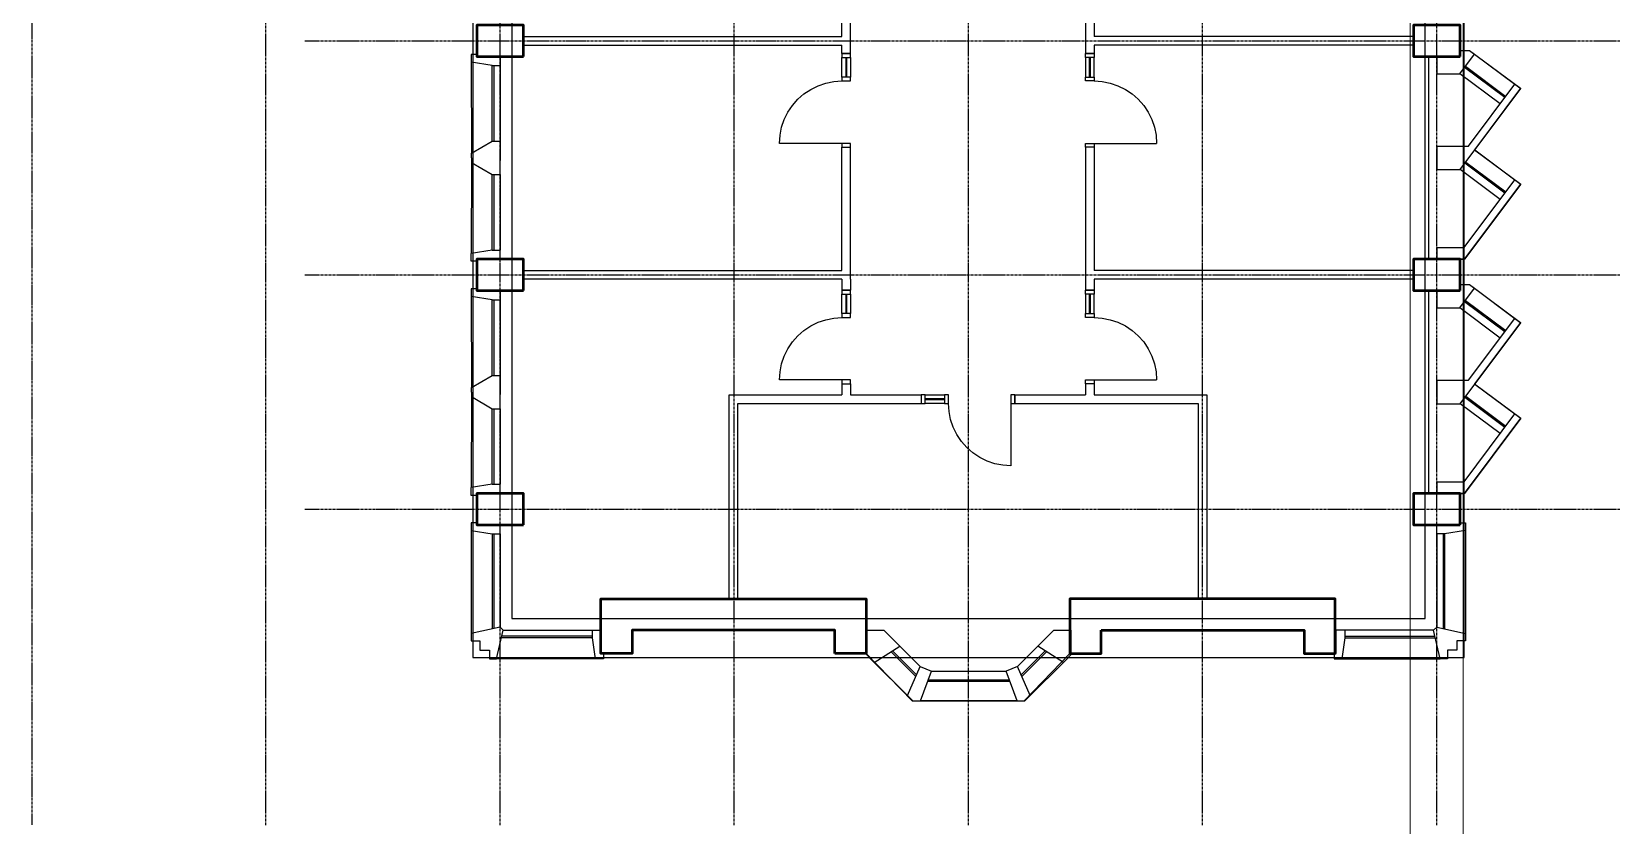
# Model space of a CAD drawing. Header units: millimetres. Extents: x -49883 to 71908, y -18440 to 67826.
# Drawn here: x 27467 to 47817, y -6274 to 3892 of the extents above; entities that cross this region are included whole.
import ezdxf

# ---------------------------------------------------------------- set-up
doc = ezdxf.new("R2010")
doc.units = ezdxf.units.MM
doc.linetypes.add('PCENTRE', pattern=[50.8, 31.75, -6.35, 6.35, -6.35])
doc.linetypes.add('PCENTRE2', pattern=[28.575, 19.05, -3.175, 3.175, -3.175])
for name, color, linetype in [('Boundaries_and_building_grids', 140, 'PCENTRE2'), ('Fourth Floor - Roofs', 2, 'Continuous'), ('Fourth Floor - Structural Members', 5, 'Continuous'), ('Third Floor - Curtain Walls', 1, 'Continuous'), ('Third Floor - Doors Windows and Openings', 1, 'Continuous'), ('Third Floor - General', 1, 'Continuous'), ('Third Floor - Structural Members', 5, 'Continuous'), ('Third Floor - Walls', 3, 'Continuous')]:
    doc.layers.add(name, color=color, linetype=linetype)

msp = doc.modelspace()

# ---------------------------------------------------------------- linework, layer by layer
at = {"layer": 'Boundaries_and_building_grids', "color": 140, "linetype": 'PCENTRE', "lineweight": -3}
for p, q in [((33467, -6274), (33467, 67826)), ((36467, -6274), (36467, 67826)), ((39467, -6274), (39467, 67826)), ((42467, -6274), (42467, 67826)), ((45467, -6274), (45467, 67826)), ((27467, 60172), (27467, -6274)), ((30467, -6274), (30467, 60177)), ((30967, 3776), (47817, 3776)), ((30967, 776), (47817, 776)), ((30967, -2224), (47817, -2224))]:
    msp.add_line(p, q, dxfattribs=at)
at = {"layer": 'Fourth Floor - Roofs', "color": 3, "linetype": 'Continuous'}
for p, q in [((45817, -4124, 13800), (45817, 65676, 13800)), ((33117, 8026, 13800), (33117, -4124, 13800)), ((33117, -4124, 13800), (45817, -4124, 13800))]:
    msp.add_line(p, q, dxfattribs=at)
at = {"layer": 'Fourth Floor - Roofs', "color": 3, "linetype": 'Continuous', "lineweight": -3}
for p, q in [((45317, -3624, 13800), (45317, 65176, 13800)), ((33617, 8526, 13800), (33617, -3624, 13800)), ((33617, -3624, 13800), (45317, -3624, 13800))]:
    msp.add_line(p, q, dxfattribs=at)
at = {"layer": 'Fourth Floor - Roofs', "color": 1, "linetype": 'Continuous', "lineweight": -3, "elevation": 13800}
msp.add_lwpolyline([(45767, 3653), (45887, 3653), (46538, 3167), (45951, 2381), (46543, 1939), (45823, 976), (45767, 976), (45767, 653), (45887, 653), (46538, 167), (45951, -619), (46543, -1061), (45823, -2024), (45767, -2024)], dxfattribs=at)
at = {"layer": 'Fourth Floor - Roofs', "color": 1, "linetype": 'Continuous', "elevation": 13800}
msp.add_lwpolyline([(38157, -4074), (38744, -4682), (40180, -4682), (40767, -4074)], dxfattribs=at)
at = {"layer": 'Fourth Floor - Structural Members', "color": 8, "linetype": 'Continuous', "lineweight": 50, "elevation": 13800}
for points in [[(33767, 3576), (33767, 3976), (33167, 3976), (33167, 3576), (33767, 3576)], [(45767, 3576), (45767, 3976), (45167, 3976), (45167, 3576), (45767, 3576)], [(33767, 576), (33767, 976), (33167, 976), (33167, 576), (33767, 576)], [(45767, 576), (45767, 976), (45167, 976), (45167, 576), (45767, 576)], [(33767, -2424), (33767, -2024), (33167, -2024), (33167, -2424), (33767, -2424)], [(45767, -2424), (45767, -2024), (45167, -2024), (45167, -2424), (45767, -2424)]]:
    msp.add_lwpolyline(points, dxfattribs=at)
for points in [[(37757, -4074), (37757, -3774), (36457, -3774), (35157, -3774), (35157, -4074), (34757, -4074), (34757, -3374), (38157, -3374), (38157, -4074)], [(41167, -3774), (42467, -3774), (43767, -3774), (43767, -4074), (44167, -4074), (44167, -3374), (40767, -3374), (40767, -4074), (41167, -4074)]]:
    msp.add_lwpolyline(points, close=True, dxfattribs=at)
at = {"layer": 'Third Floor - Curtain Walls', "color": 3, "linetype": 'Continuous'}
for p, q in [((33167, 3599, 10350), (33097, 3599, 10350)), ((33097, 3599, 10350), (33097, 3500, 10350)), ((33367, 3458, 10350), (33097, 3500, 10350)), ((33467, 3576, 10350), (33467, 3458, 10350)), ((45467, 3576, 10350), (45467, 3353, 10350)), ((45763, 3353, 10350), (45951, 3605, 10350)), ((45767, 3653, 10350), (45887, 3653, 10350)), ((45887, 3653, 10350), (45951, 3605, 10350)), ((33367, 3458, 10350), (33467, 3458, 10350)), ((45467, 3353, 10350), (45763, 3353, 10350)), ((45767, 2126, 10350), (46543, 3163, 10350)), ((45874, 2426, 10350), (46467, 3219, 10350)), ((46467, 3219, 10350), (46543, 3163, 10350)), ((33099, 2335, 10350), (33367, 2489, 10350)), ((33367, 2489, 10350), (33468, 2489, 10350)), ((33468, 2489, 10350), (33468, 2243, 10350)), ((33099, 2276, 10350), (33099, 2335, 10350)), ((33099, 2276, 10350), (33099, 2217, 10350)), ((33468, 2062, 10350), (33468, 2309, 10350)), ((45467, 2426, 10350), (45874, 2426, 10350)), ((45467, 2426, 10350), (45467, 2126, 10350)), ((33099, 2217, 10350), (33367, 2062, 10350)), ((33367, 2062, 10350), (33468, 2062, 10350)), ((45467, 2126, 10350), (45767, 2126, 10350)), ((45817, 1126, 10350), (46467, 1995, 10350)), ((45823, 976, 10350), (46543, 1939, 10350)), ((46467, 1995, 10350), (46543, 1939, 10350)), ((33367, 1094, 10350), (33097, 1052, 10350)), ((33097, 952, 10350), (33097, 1052, 10350)), ((33367, 1094, 10350), (33467, 1094, 10350)), ((33467, 976, 10350), (33467, 1094, 10350)), ((45467, 1126, 10350), (45817, 1126, 10350)), ((45467, 1126, 10350), (45467, 976, 10350)), ((33167, 952, 10350), (33097, 952, 10350)), ((45367, 976, 10350), (45823, 976, 10350)), ((45767, 653, 10350), (45887, 653, 10350)), ((45887, 653, 10350), (45951, 605, 10350)), ((33097, 599, 10350), (33097, 500, 10350)), ((33167, 599, 10350), (33097, 599, 10350)), ((33367, 458, 10350), (33097, 500, 10350)), ((33367, 458, 10350), (33467, 458, 10350)), ((33467, 576, 10350), (33467, 458, 10350)), ((45467, 576, 10350), (45467, 353, 10350)), ((45763, 353, 10350), (45951, 605, 10350)), ((45467, 353, 10350), (45763, 353, 10350)), ((45874, -574, 10350), (46467, 219, 10350)), ((46467, 219, 10350), (46543, 163, 10350)), ((45767, -874, 10350), (46543, 163, 10350)), ((33099, -665, 10350), (33367, -511, 10350)), ((33367, -511, 10350), (33468, -511, 10350)), ((33468, -511, 10350), (33468, -757, 10350)), ((45467, -574, 10350), (45467, -874, 10350)), ((45467, -574, 10350), (45874, -574, 10350)), ((33099, -724, 10350), (33099, -665, 10350)), ((33099, -724, 10350), (33099, -783, 10350)), ((33099, -783, 10350), (33367, -938, 10350)), ((33468, -938, 10350), (33468, -691, 10350)), ((33367, -938, 10350), (33468, -938, 10350)), ((45467, -874, 10350), (45767, -874, 10350)), ((45817, -1874, 10350), (46467, -1005, 10350)), ((46467, -1005, 10350), (46543, -1061, 10350)), ((45823, -2024, 10350), (46543, -1061, 10350)), ((33367, -1906, 10350), (33097, -1948, 10350)), ((33097, -2048, 10350), (33097, -1948, 10350)), ((33367, -1906, 10350), (33467, -1906, 10350)), ((33467, -2024, 10350), (33467, -1906, 10350)), ((45367, -2024, 10350), (45823, -2024, 10350)), ((45467, -1874, 10350), (45817, -1874, 10350)), ((45467, -1874, 10350), (45467, -2024, 10350)), ((33167, -2048, 10350), (33097, -2048, 10350)), ((33167, -2401, 10350), (33097, -2401, 10350)), ((33097, -2401, 10350), (33097, -2500, 10350)), ((33467, -2542, 10350), (33467, -2424, 10350)), ((45467, -2542, 10350), (45467, -2424, 10350)), ((45767, -2401, 10350), (45837, -2401, 10350)), ((45837, -2401, 10350), (45837, -2500, 10350)), ((33097, -2500, 10350), (33367, -2542, 10350)), ((33367, -2542, 10350), (33467, -2542, 10350)), ((45567, -2542, 10350), (45467, -2542, 10350)), ((45837, -2500, 10350), (45567, -2542, 10350)), ((33467, -3735, 10350), (33097, -3818, 10350)), ((33097, -3818, 10350), (33097, -3912, 10350)), ((33423, -4144, 10350), (33507, -3774, 10350)), ((33507, -3774, 10350), (33467, -3735, 10350)), ((34649, -3774, 10350), (34767, -3774, 10350)), ((34649, -3874, 10350), (34649, -3774, 10350)), ((38167, -3774, 10350), (38381, -3774, 10350)), ((38381, -3774, 10350), (38587, -3980, 10350)), ((40563, -3774, 10350), (40357, -3980, 10350)), ((40563, -3774, 10350), (40777, -3774, 10350)), ((44295, -3774, 10350), (44177, -3774, 10350)), ((44295, -3874, 10350), (44295, -3774, 10350)), ((45427, -3774, 10350), (45467, -3735, 10350)), ((45511, -4144, 10350), (45427, -3774, 10350)), ((45467, -3735, 10350), (45837, -3818, 10350)), ((45837, -3818, 10350), (45837, -3912, 10350)), ((33097, -3912, 10350), (33208, -3912, 10350)), ((33208, -3912, 10350), (33209, -4033, 10350)), ((33209, -4033, 10350), (33330, -4033, 10350)), ((33330, -4033, 10350), (33330, -4144, 10350)), ((34691, -4144, 10350), (34649, -3874, 10350)), ((38260, -4188, 10350), (38587, -3980, 10350)), ((40452, -4040, 10350), (40143, -4348, 10350)), ((40684, -4188, 10350), (40357, -3980, 10350)), ((44253, -4144, 10350), (44295, -3874, 10350)), ((45726, -4033, 10350), (45605, -4033, 10350)), ((45605, -4033, 10350), (45605, -4144, 10350)), ((45726, -3912, 10350), (45726, -4033, 10350)), ((45837, -3912, 10350), (45726, -3912, 10350)), ((33330, -4144, 10350), (33423, -4144, 10350)), ((34791, -4144, 10350), (34691, -4144, 10350)), ((34791, -4074, 10350), (34791, -4144, 10350)), ((38147, -4074, 10350), (38260, -4188, 10350)), ((38685, -4612, 10350), (38848, -4241, 10350)), ((38848, -4241, 10350), (38994, -4301, 10350)), ((40097, -4241, 10350), (39950, -4301, 10350)), ((40259, -4612, 10350), (40097, -4241, 10350)), ((40797, -4074, 10350), (40684, -4188, 10350)), ((44154, -4074, 10350), (44154, -4144, 10350)), ((44154, -4144, 10350), (44253, -4144, 10350)), ((45605, -4144, 10350), (45511, -4144, 10350)), ((38852, -4682, 10350), (38994, -4301, 10350)), ((40092, -4682, 10350), (39950, -4301, 10350)), ((38685, -4612, 10350), (38754, -4682, 10350)), ((40259, -4612, 10350), (40190, -4682, 10350)), ((38754, -4682, 10350), (38852, -4682, 10350)), ((40092, -4682, 10350), (40190, -4682, 10350))]:
    msp.add_line(p, q, dxfattribs=at)
at = {"layer": 'Third Floor - Curtain Walls', "color": 3, "linetype": 'Continuous', "elevation": 10350}
for points in [[(33467, 3576), (33167, 3576), (33167, 3599)], [(45367, 976), (45367, 3576), (45767, 3576), (45767, 3653)], [(33167, 952), (33167, 976), (33467, 976)], [(45367, -2024), (45367, 576), (45767, 576), (45767, 653)], [(33467, 576), (33167, 576), (33167, 599)], [(33167, -2048), (33167, -2024), (33467, -2024)], [(33467, -2424), (33167, -2424), (33167, -2401)], [(45467, -2424), (45767, -2424), (45767, -2401)], [(34791, -4074), (34767, -4074), (34767, -3774)], [(38167, -3774), (38167, -4074), (38147, -4074)], [(40777, -3774), (40777, -4074), (40797, -4074)], [(44154, -4074), (44177, -4074), (44177, -3774)]]:
    msp.add_lwpolyline(points, dxfattribs=at)
at = {"layer": 'Third Floor - Doors Windows and Openings', "color": 1, "linetype": 'Continuous'}
for p, q in [((33097, 3500, 10350), (33099, 2335, 10350)), ((45951, 3605, 10350), (46467, 3219, 10350)), ((33367, 2489, 10350), (33367, 3458, 10350)), ((33387, 3458, 10350), (33387, 2489, 10350)), ((33467, 3458, 10350), (33468, 2489, 10350)), ((46279, 2967, 10350), (45763, 3353, 10350)), ((46339, 3048, 10350), (45823, 3433, 10350)), ((45835, 3449, 10350), (46351, 3064, 10350)), ((45956, 2378, 10350), (46467, 1995, 10350)), ((33099, 2217, 10350), (33097, 1052, 10350)), ((33367, 1094, 10350), (33367, 2062, 10350)), ((33387, 2062, 10350), (33387, 1094, 10350)), ((33468, 2062, 10350), (33467, 1094, 10350)), ((46279, 1743, 10350), (45767, 2126, 10350)), ((46339, 1823, 10350), (45827, 2206, 10350)), ((45839, 2222, 10350), (46351, 1839, 10350)), ((33097, 500, 10350), (33099, -665, 10350)), ((33367, -511, 10350), (33367, 458, 10350)), ((33387, 458, 10350), (33387, -511, 10350)), ((33467, 458, 10350), (33468, -511, 10350)), ((46339, 48, 10350), (45823, 433, 10350)), ((45835, 449, 10350), (46351, 64, 10350)), ((45951, 605, 10350), (46467, 219, 10350)), ((46279, -33, 10350), (45763, 353, 10350)), ((33099, -783, 10350), (33097, -1948, 10350)), ((46339, -1177, 10350), (45827, -794, 10350)), ((45839, -778, 10350), (46351, -1161, 10350)), ((45956, -622, 10350), (46467, -1005, 10350)), ((33367, -1906, 10350), (33367, -938, 10350)), ((33387, -938, 10350), (33387, -1906, 10350)), ((33468, -938, 10350), (33467, -1906, 10350)), ((46279, -1257, 10350), (45767, -874, 10350)), ((33097, -2500, 10350), (33097, -3818, 10350)), ((33367, -2542, 10350), (33367, -3757, 10350)), ((33387, -2542, 10350), (33387, -3753, 10350)), ((33467, -2542, 10350), (33467, -3735, 10350)), ((45467, -2542, 10350), (45467, -3735, 10350)), ((45547, -2542, 10350), (45547, -3753, 10350)), ((45567, -2542, 10350), (45567, -3757, 10350)), ((45837, -2500, 10350), (45837, -3818, 10350)), ((34649, -3854, 10350), (33489, -3854, 10350)), ((33507, -3774, 10350), (34649, -3774, 10350)), ((45427, -3774, 10350), (44295, -3774, 10350)), ((44295, -3854, 10350), (45446, -3854, 10350)), ((34649, -3874, 10350), (33484, -3874, 10350)), ((38792, -4367, 10350), (38476, -4051, 10350)), ((38493, -4040, 10350), (38801, -4348, 10350)), ((38587, -3980, 10350), (38848, -4241, 10350)), ((40097, -4241, 10350), (40357, -3980, 10350)), ((40452, -4040, 10350), (40143, -4348, 10350)), ((40152, -4367, 10350), (40469, -4051, 10350)), ((44295, -3874, 10350), (45450, -3874, 10350)), ((34691, -4144, 10350), (33423, -4144, 10350)), ((38685, -4612, 10350), (38260, -4188, 10350)), ((40684, -4188, 10350), (40259, -4612, 10350)), ((44253, -4144, 10350), (45511, -4144, 10350)), ((38946, -4430, 10350), (39998, -4430, 10350)), ((38954, -4410, 10350), (39991, -4410, 10350)), ((38994, -4301, 10350), (39950, -4301, 10350)), ((40092, -4682, 10350), (38852, -4682, 10350))]:
    msp.add_line(p, q, dxfattribs=at)
at = {"layer": 'Third Floor - Doors Windows and Openings', "linetype": 'Continuous'}
for p, q in [((37847, 3311, 10350), (37847, 3561, 10350)), ((37897, 3561, 10350), (37897, 3311, 10350)), ((37907, 3311, 10350), (37907, 3561, 10350)), ((37957, 3561, 10350), (37957, 3311, 10350)), ((40967, 3561, 10350), (40967, 3311, 10350)), ((41017, 3311, 10350), (41017, 3561, 10350)), ((41027, 3561, 10350), (41027, 3311, 10350)), ((41077, 3311, 10350), (41077, 3561, 10350)), ((37847, 2461, 10350), (37047, 2461, 10350)), ((41077, 2461, 10350), (41877, 2461, 10350)), ((37847, 281, 10350), (37847, 531, 10350)), ((37897, 531, 10350), (37897, 281, 10350)), ((37907, 281, 10350), (37907, 531, 10350)), ((37957, 531, 10350), (37957, 281, 10350)), ((40967, 531, 10350), (40967, 281, 10350)), ((41017, 281, 10350), (41017, 531, 10350)), ((41027, 531, 10350), (41027, 281, 10350)), ((41077, 281, 10350), (41077, 531, 10350)), ((37847, -569, 10350), (37047, -569, 10350)), ((41077, -569, 10350), (41877, -569, 10350)), ((38912, -760, 10350), (39162, -760, 10350)), ((39162, -810, 10350), (38912, -810, 10350)), ((38912, -820, 10350), (39162, -820, 10350)), ((39162, -870, 10350), (38912, -870, 10350)), ((40012, -870, 10350), (40012, -1670, 10350))]:
    msp.add_line(p, q, dxfattribs=at)
at = {"layer": 'Third Floor - Doors Windows and Openings'}
for p, q in [((37743, 3254, 10350), (37847, 3261, 10350)), ((41077, 3261, 10350), (41182, 3254, 10350)), ((37282, 3026, 10350), (37360, 3095, 10350)), ((37360, 3095, 10350), (37447, 3154, 10350)), ((37447, 3154, 10350), (37541, 3200, 10350)), ((37541, 3200, 10350), (37640, 3233, 10350)), ((37640, 3233, 10350), (37743, 3254, 10350)), ((41182, 3254, 10350), (41284, 3233, 10350)), ((41284, 3233, 10350), (41383, 3200, 10350)), ((41383, 3200, 10350), (41477, 3154, 10350)), ((41477, 3154, 10350), (41564, 3095, 10350)), ((41564, 3095, 10350), (41643, 3026, 10350)), ((37108, 2767, 10350), (37154, 2861, 10350)), ((37154, 2861, 10350), (37213, 2948, 10350)), ((37213, 2948, 10350), (37282, 3026, 10350)), ((41643, 3026, 10350), (41712, 2948, 10350)), ((41712, 2948, 10350), (41770, 2861, 10350)), ((41770, 2861, 10350), (41816, 2767, 10350)), ((37054, 2565, 10350), (37074, 2668, 10350)), ((37074, 2668, 10350), (37108, 2767, 10350)), ((41816, 2767, 10350), (41850, 2668, 10350)), ((41850, 2668, 10350), (41870, 2565, 10350)), ((37047, 2461, 10350), (37054, 2565, 10350)), ((41870, 2565, 10350), (41877, 2461, 10350)), ((37640, 203, 10350), (37743, 224, 10350)), ((37743, 224, 10350), (37847, 231, 10350)), ((41077, 231, 10350), (41182, 224, 10350)), ((41182, 224, 10350), (41284, 203, 10350)), ((37282, -4, 10350), (37360, 65, 10350)), ((37360, 65, 10350), (37447, 123, 10350)), ((37447, 123, 10350), (37541, 170, 10350)), ((37541, 170, 10350), (37640, 203, 10350)), ((41284, 203, 10350), (41383, 170, 10350)), ((41383, 170, 10350), (41477, 123, 10350)), ((41477, 123, 10350), (41564, 65, 10350)), ((41564, 65, 10350), (41643, -4, 10350)), ((37108, -263, 10350), (37154, -169, 10350)), ((37154, -169, 10350), (37213, -82, 10350)), ((37213, -82, 10350), (37282, -4, 10350)), ((41643, -4, 10350), (41712, -82, 10350)), ((41712, -82, 10350), (41770, -169, 10350)), ((41770, -169, 10350), (41816, -263, 10350)), ((37054, -465, 10350), (37074, -362, 10350)), ((37074, -362, 10350), (37108, -263, 10350)), ((41816, -263, 10350), (41850, -362, 10350)), ((41850, -362, 10350), (41870, -465, 10350)), ((37047, -569, 10350), (37054, -465, 10350)), ((41870, -465, 10350), (41877, -569, 10350)), ((39219, -974, 10350), (39212, -870, 10350)), ((39239, -1077, 10350), (39219, -974, 10350)), ((39273, -1176, 10350), (39239, -1077, 10350)), ((39319, -1270, 10350), (39273, -1176, 10350)), ((39378, -1357, 10350), (39319, -1270, 10350)), ((39447, -1435, 10350), (39378, -1357, 10350)), ((39525, -1504, 10350), (39447, -1435, 10350)), ((39612, -1562, 10350), (39525, -1504, 10350)), ((39706, -1609, 10350), (39612, -1562, 10350)), ((39805, -1642, 10350), (39706, -1609, 10350)), ((39908, -1663, 10350), (39805, -1642, 10350)), ((40012, -1670, 10350), (39908, -1663, 10350))]:
    msp.add_line(p, q, dxfattribs=at)
at = {"layer": 'Third Floor - Doors Windows and Openings', "linetype": 'Continuous', "elevation": 10350}
for points in [[(37847, 3561), (37957, 3561), (37957, 3611), (37847, 3611), (37847, 3561)], [(41077, 3561), (40967, 3561), (40967, 3611), (41077, 3611), (41077, 3561)], [(37847, 3261), (37957, 3261), (37957, 3311), (37847, 3311), (37847, 3261)], [(41077, 3261), (40967, 3261), (40967, 3311), (41077, 3311), (41077, 3261)], [(37847, 2411), (37957, 2411), (37957, 2461), (37847, 2461), (37847, 2411)], [(41077, 2411), (40967, 2411), (40967, 2461), (41077, 2461), (41077, 2411)], [(37847, 531), (37957, 531), (37957, 581), (37847, 581), (37847, 531)], [(41077, 531), (40967, 531), (40967, 581), (41077, 581), (41077, 531)], [(37847, 231), (37957, 231), (37957, 281), (37847, 281), (37847, 231)], [(41077, 231), (40967, 231), (40967, 281), (41077, 281), (41077, 231)], [(37847, -619), (37957, -619), (37957, -569), (37847, -569), (37847, -619)], [(41077, -619), (40967, -619), (40967, -569), (41077, -569), (41077, -619)], [(38912, -870), (38912, -760), (38862, -760), (38862, -870), (38912, -870)], [(39212, -870), (39212, -760), (39162, -760), (39162, -870), (39212, -870)], [(40062, -870), (40062, -760), (40012, -760), (40012, -870), (40062, -870)]]:
    msp.add_lwpolyline(points, dxfattribs=at)
at = {"layer": 'Third Floor - General', "color": 6, "linetype": 'Continuous', "lineweight": 0}
for p in [(45127, 9881, 10350), (45807, 9870, 10350)]:
    msp.add_xline(p, (0, 1), dxfattribs=at)
at = {"layer": 'Third Floor - Structural Members', "color": 5, "linetype": 'Continuous', "elevation": 10350}
for points in [[(33767, 3576), (33767, 3976), (33167, 3976), (33167, 3576), (33767, 3576)], [(45767, 3576), (45767, 3976), (45167, 3976), (45167, 3576), (45767, 3576)], [(33767, 576), (33767, 976), (33167, 976), (33167, 576), (33767, 576)], [(45767, 576), (45767, 976), (45167, 976), (45167, 576), (45767, 576)], [(33767, -2424), (33767, -2024), (33167, -2024), (33167, -2424), (33767, -2424)], [(45767, -2424), (45767, -2024), (45167, -2024), (45167, -2424), (45767, -2424)]]:
    msp.add_lwpolyline(points, dxfattribs=at)
for points in [[(37757, -4074), (37757, -3774), (36457, -3774), (35157, -3774), (35157, -4074), (34757, -4074), (34757, -3374), (38157, -3374), (38157, -4074)], [(41167, -3774), (42467, -3774), (43767, -3774), (43767, -4074), (44167, -4074), (44167, -3374), (40767, -3374), (40767, -4074), (41167, -4074)]]:
    msp.add_lwpolyline(points, close=True, dxfattribs=at)
at = {"layer": 'Third Floor - Walls', "color": 2, "linetype": 'Continuous'}
for p, q in [((37847, 3831, 10350), (37847, 5441, 10350)), ((37957, 3611, 10350), (37957, 5441, 10350)), ((40967, 5441, 10350), (40967, 3611, 10350)), ((41077, 5441, 10350), (41077, 3831, 10350)), ((33767, 3721, 10350), (33767, 3831, 10350)), ((33767, 3831, 10350), (37847, 3831, 10350)), ((33767, 3721, 10350), (37847, 3721, 10350)), ((37847, 3611, 10350), (37847, 3721, 10350)), ((45167, 3831, 10350), (41077, 3831, 10350)), ((45167, 3721, 10350), (41077, 3721, 10350)), ((41077, 3721, 10350), (41077, 3611, 10350)), ((45167, 3831, 10350), (45167, 3721, 10350)), ((37847, 3611, 10350), (37957, 3611, 10350)), ((41077, 3611, 10350), (40967, 3611, 10350)), ((37847, 831, 10350), (37847, 2411, 10350)), ((37847, 2411, 10350), (37957, 2411, 10350)), ((37957, 721, 10350), (37957, 2411, 10350)), ((41077, 2411, 10350), (40967, 2411, 10350)), ((40967, 2411, 10350), (40967, 721, 10350)), ((41077, 2411, 10350), (41077, 831, 10350)), ((33767, 831, 10350), (33767, 721, 10350)), ((33767, 831, 10350), (37847, 831, 10350)), ((45167, 831, 10350), (41077, 831, 10350)), ((37847, 721, 10350), (33767, 721, 10350)), ((37847, 721, 10350), (37847, 581, 10350)), ((37957, 721, 10350), (37957, 581, 10350)), ((40967, 721, 10350), (40967, 581, 10350)), ((41077, 721, 10350), (41077, 581, 10350)), ((45167, 721, 10350), (41077, 721, 10350)), ((37847, 581, 10350), (37957, 581, 10350)), ((41077, 581, 10350), (40967, 581, 10350)), ((36402, -3374, 10350), (36402, -760, 10350)), ((36402, -760, 10350), (37847, -760, 10350)), ((37847, -619, 10350), (37847, -760, 10350)), ((37847, -619, 10350), (37957, -619, 10350)), ((37957, -619, 10350), (37957, -760, 10350)), ((37957, -760, 10350), (38862, -760, 10350)), ((38862, -760, 10350), (38862, -870, 10350)), ((40062, -760, 10350), (40062, -870, 10350)), ((40062, -760, 10350), (40967, -760, 10350)), ((41077, -619, 10350), (40967, -619, 10350)), ((40967, -619, 10350), (40967, -760, 10350)), ((41077, -619, 10350), (41077, -760, 10350)), ((41077, -760, 10350), (42522, -760, 10350)), ((42522, -760, 10350), (42522, -3374, 10350)), ((36512, -3374, 10350), (36512, -870, 10350)), ((36512, -870, 10350), (38862, -870, 10350)), ((40062, -870, 10350), (42412, -870, 10350)), ((42412, -870, 10350), (42412, -3374, 10350))]:
    msp.add_line(p, q, dxfattribs=at)

doc.saveas('drawing.dxf')
